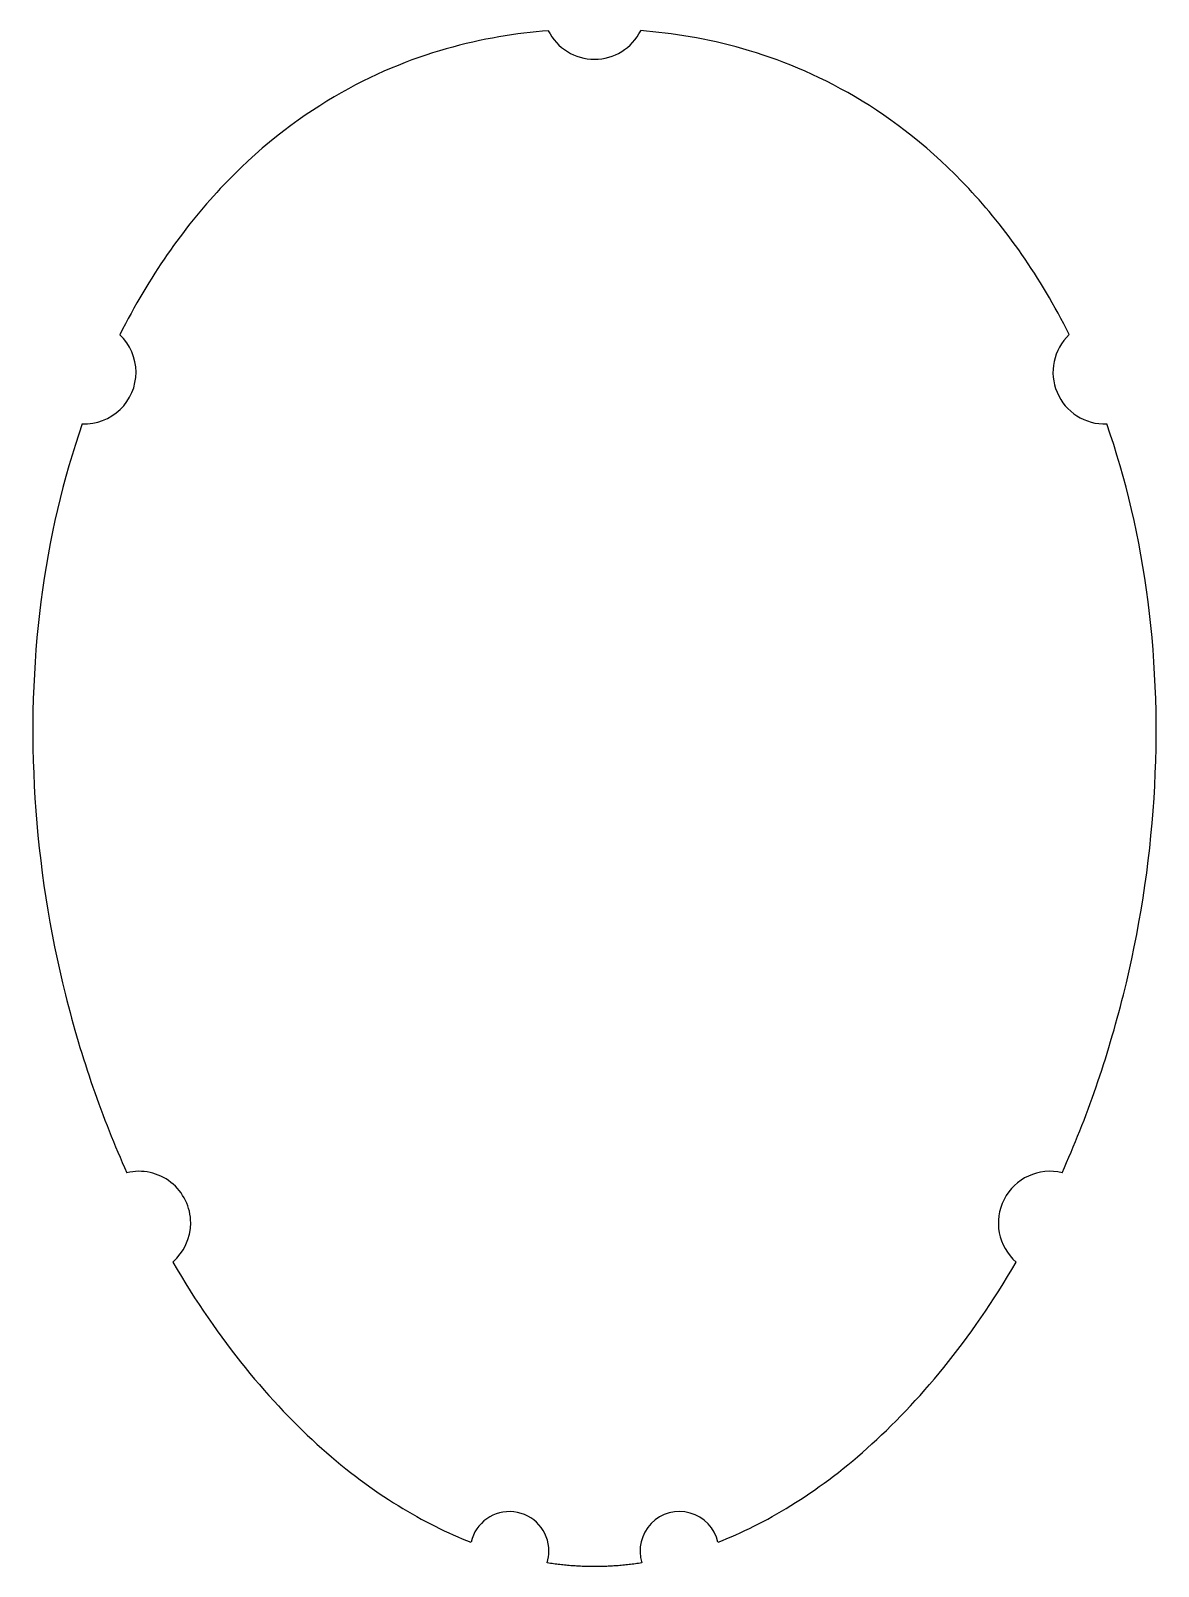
# Model space of a CAD drawing. Header units: millimetres. Extents: x -46 to 46, y -63 to 63.
import ezdxf

# ---------------------------------------------------------------- set-up
doc = ezdxf.new("R2010")
doc.units = ezdxf.units.MM
doc.layers.add('Body007', color=7, linetype='CONTINUOUS')

msp = doc.modelspace()

# ---------------------------------------------------------------- linework, layer by layer
at = {"layer": 'Body007'}
for centre, radius, start, end in [((0, 65, 8), 4.25, -153.5129, -26.4798), ((0, 65, 9), 4.25, -153.5129, -26.4798), ((0, 65, 8), 4.25, -153.5129, -26.4798), ((0, 65, 9), 4.25, -153.5129, -26.4798), ((-42, 35, 8), 4.25, 0, 46.6445), ((-42, 35, 9), 4.25, 0, 46.6445), ((-42, 35, 8), 4.25, 0, 46.6445), ((-42, 35, 9), 4.25, 0, 46.6445), ((42, 35, 8), 4.25, 133.2421, -87.5313), ((42, 35, 9), 4.25, 133.2421, -87.5313), ((42, 35, 8), 4.25, 133.2421, -87.5313), ((42, 35, 9), 4.25, 133.2421, -87.5313), ((-42, 35, 8), 4.25, -92.3744, 0), ((-42, 35, 8), 4.25, -92.3744, 0), ((-42, 35, 9), 4.25, -92.3744, 0), ((-42, 35, 9), 4.25, -92.3744, 0), ((-37.5, -35, 8), 4.25, 0, 103.661), ((-37.5, -35, 9), 4.25, 0, 103.661), ((-37.5, -35, 9), 4.25, 0, 103.661), ((-37.5, -35, 8), 4.25, 0, 103.661), ((37.5, -35, 8), 4.25, 76.4594, -130.8369), ((37.5, -35, 9), 4.25, 76.4594, -130.8369), ((37.5, -35, 8), 4.25, 76.4594, -130.8369), ((37.5, -35, 9), 4.25, 76.4594, -130.8369), ((-37.5, -35, 8), 4.25, -49.2965, 0), ((-37.5, -35, 9), 4.25, -49.2965, 0), ((-37.5, -35, 8), 4.25, -49.2965, 0), ((-37.5, -35, 9), 4.25, -49.2965, 0), ((-7, -62, 8), 3.25, 0, 166.9776), ((-7, -62, 9), 3.25, 0, 166.9776), ((-7, -62, 9), 3.25, 0, 166.9776), ((-7, -62, 8), 3.25, 0, 166.9776), ((7, -62, 8), 3.25, 13.1114, -162.961), ((7, -62, 9), 3.25, 13.1114, -162.961), ((7, -62, 8), 3.25, 13.1114, -162.961), ((7, -62, 9), 3.25, 13.1114, -162.961), ((-7, -62, 8), 3.25, -17.074, 0), ((-7, -62, 9), 3.25, -17.074, 0), ((-7, -62, 8), 3.25, -17.074, 0), ((-7, -62, 9), 3.25, -17.074, 0)]:
    msp.add_arc(centre, radius, start, end, dxfattribs=at)
for points, degree, knots in [([(-3.8, 63.1, 8), (-6.43, 62.9, 8), (-9.24, 62.46, 8), (-12.21, 61.61, 8), (-15.17, 60.77, 8), (-18.29, 59.52, 8), (-21.44, 57.66, 8), (-24.6, 55.8, 8), (-27.79, 53.34, 8), (-30.81, 50.11, 8), (-33.83, 46.88, 8), (-36.68, 42.88, 8), (-39.08, 38.09, 8)], 3, [0.0396662, 0.0396662, 0.0396662, 0.0396662, 0.1185368, 0.1185368, 0.1185368, 0.1974074, 0.1974074, 0.1974074, 0.2762779, 0.2762779, 0.2762779, 0.3551485, 0.3551485, 0.3551485, 0.3551485]), ([(-3.8, 63.1, 9), (-6.43, 62.9, 9), (-9.24, 62.46, 9), (-12.21, 61.61, 9), (-15.17, 60.77, 9), (-18.29, 59.52, 9), (-21.44, 57.66, 9), (-24.6, 55.8, 9), (-27.79, 53.34, 9), (-30.81, 50.11, 9), (-33.83, 46.88, 9), (-36.68, 42.88, 9), (-39.08, 38.09, 9)], 3, [0.0396662, 0.0396662, 0.0396662, 0.0396662, 0.1185368, 0.1185368, 0.1185368, 0.1974074, 0.1974074, 0.1974074, 0.2762779, 0.2762779, 0.2762779, 0.3551485, 0.3551485, 0.3551485, 0.3551485]), ([(-3.8, 63.1, 8), (-6.43, 62.9, 8), (-9.24, 62.46, 8), (-12.21, 61.61, 8), (-15.17, 60.77, 8), (-18.29, 59.52, 8), (-21.44, 57.66, 8), (-24.6, 55.8, 8), (-27.79, 53.34, 8), (-30.81, 50.11, 8), (-33.83, 46.88, 8), (-36.68, 42.88, 8), (-39.08, 38.09, 8)], 3, [0.0396662, 0.0396662, 0.0396662, 0.0396662, 0.1185368, 0.1185368, 0.1185368, 0.1974074, 0.1974074, 0.1974074, 0.2762779, 0.2762779, 0.2762779, 0.3551485, 0.3551485, 0.3551485, 0.3551485]), ([(-3.8, 63.1, 9), (-6.43, 62.9, 9), (-9.24, 62.46, 9), (-12.21, 61.61, 9), (-15.17, 60.77, 9), (-18.29, 59.52, 9), (-21.44, 57.66, 9), (-24.6, 55.8, 9), (-27.79, 53.34, 9), (-30.81, 50.11, 9), (-33.83, 46.88, 9), (-36.68, 42.88, 9), (-39.08, 38.09, 9)], 3, [0.0396662, 0.0396662, 0.0396662, 0.0396662, 0.1185368, 0.1185368, 0.1185368, 0.1974074, 0.1974074, 0.1974074, 0.2762779, 0.2762779, 0.2762779, 0.3551485, 0.3551485, 0.3551485, 0.3551485]), ([(39.09, 38.1, 8), (36.69, 42.88, 8), (33.84, 46.89, 8), (30.82, 50.11, 8), (27.79, 53.35, 8), (24.6, 55.81, 8), (21.45, 57.67, 8), (18.29, 59.52, 8), (15.17, 60.77, 8), (12.21, 61.62, 8), (9.24, 62.46, 8), (6.43, 62.9, 8), (3.8, 63.11, 8)], 3, [1.6449051, 1.6449051, 1.6449051, 1.6449051, 1.7238132, 1.7238132, 1.7238132, 1.8027212, 1.8027212, 1.8027212, 1.8816292, 1.8816292, 1.8816292, 1.9605373, 1.9605373, 1.9605373, 1.9605373]), ([(39.09, 38.1, 9), (36.69, 42.88, 9), (33.84, 46.89, 9), (30.82, 50.11, 9), (27.79, 53.35, 9), (24.6, 55.81, 9), (21.45, 57.67, 9), (18.29, 59.52, 9), (15.17, 60.77, 9), (12.21, 61.62, 9), (9.24, 62.46, 9), (6.43, 62.9, 9), (3.8, 63.11, 9)], 3, [1.6449051, 1.6449051, 1.6449051, 1.6449051, 1.7238132, 1.7238132, 1.7238132, 1.8027212, 1.8027212, 1.8027212, 1.8816292, 1.8816292, 1.8816292, 1.9605373, 1.9605373, 1.9605373, 1.9605373]), ([(39.09, 38.1, 9), (36.69, 42.88, 9), (33.84, 46.89, 9), (30.82, 50.11, 9), (27.79, 53.35, 9), (24.6, 55.81, 9), (21.45, 57.67, 9), (18.29, 59.52, 9), (15.17, 60.77, 9), (12.21, 61.62, 9), (9.24, 62.46, 9), (6.43, 62.9, 9), (3.8, 63.11, 9)], 3, [1.6449051, 1.6449051, 1.6449051, 1.6449051, 1.7238132, 1.7238132, 1.7238132, 1.8027212, 1.8027212, 1.8027212, 1.8816292, 1.8816292, 1.8816292, 1.9605373, 1.9605373, 1.9605373, 1.9605373]), ([(39.09, 38.1, 8), (36.69, 42.88, 8), (33.84, 46.89, 8), (30.82, 50.11, 8), (27.79, 53.35, 8), (24.6, 55.81, 8), (21.45, 57.67, 8), (18.29, 59.52, 8), (15.17, 60.77, 8), (12.21, 61.62, 8), (9.24, 62.46, 8), (6.43, 62.9, 8), (3.8, 63.11, 8)], 3, [1.6449051, 1.6449051, 1.6449051, 1.6449051, 1.7238132, 1.7238132, 1.7238132, 1.8027212, 1.8027212, 1.8027212, 1.8816292, 1.8816292, 1.8816292, 1.9605373, 1.9605373, 1.9605373, 1.9605373]), ([(-42.18, 30.75, 8), (-43.74, 26.28, 8), (-44.91, 21.33, 8), (-45.58, 16.12, 8), (-46.25, 10.91, 8), (-46.42, 5.43, 8), (-46.07, -0.05, 8), (-45.73, -5.53, 8), (-44.86, -11.01, 8), (-43.56, -16.22, 8), (-42.26, -21.43, 8), (-40.53, -26.38, 8), (-38.5, -30.87, 8)], 3, [0.3927369, 0.3927369, 0.3927369, 0.3927369, 0.4573578, 0.4573578, 0.4573578, 0.5219787, 0.5219787, 0.5219787, 0.5865997, 0.5865997, 0.5865997, 0.6512206, 0.6512206, 0.6512206, 0.6512206]), ([(-42.18, 30.75, 9), (-43.74, 26.28, 9), (-44.91, 21.33, 9), (-45.58, 16.12, 9), (-46.25, 10.91, 9), (-46.42, 5.43, 9), (-46.07, -0.05, 9), (-45.73, -5.53, 9), (-44.86, -11.01, 9), (-43.56, -16.22, 9), (-42.26, -21.43, 9), (-40.53, -26.38, 9), (-38.5, -30.87, 9)], 3, [0.3927369, 0.3927369, 0.3927369, 0.3927369, 0.4573578, 0.4573578, 0.4573578, 0.5219787, 0.5219787, 0.5219787, 0.5865997, 0.5865997, 0.5865997, 0.6512206, 0.6512206, 0.6512206, 0.6512206]), ([(-42.18, 30.75, 8), (-43.74, 26.28, 8), (-44.91, 21.33, 8), (-45.58, 16.12, 8), (-46.25, 10.91, 8), (-46.42, 5.43, 8), (-46.07, -0.05, 8), (-45.73, -5.53, 8), (-44.86, -11.01, 8), (-43.56, -16.22, 8), (-42.26, -21.43, 8), (-40.53, -26.38, 8), (-38.5, -30.87, 8)], 3, [0.3927369, 0.3927369, 0.3927369, 0.3927369, 0.4573578, 0.4573578, 0.4573578, 0.5219787, 0.5219787, 0.5219787, 0.5865997, 0.5865997, 0.5865997, 0.6512206, 0.6512206, 0.6512206, 0.6512206]), ([(-42.18, 30.75, 9), (-43.74, 26.28, 9), (-44.91, 21.33, 9), (-45.58, 16.12, 9), (-46.25, 10.91, 9), (-46.42, 5.43, 9), (-46.07, -0.05, 9), (-45.73, -5.53, 9), (-44.86, -11.01, 9), (-43.56, -16.22, 9), (-42.26, -21.43, 9), (-40.53, -26.38, 9), (-38.5, -30.87, 9)], 3, [0.3927369, 0.3927369, 0.3927369, 0.3927369, 0.4573578, 0.4573578, 0.4573578, 0.5219787, 0.5219787, 0.5219787, 0.5865997, 0.5865997, 0.5865997, 0.6512206, 0.6512206, 0.6512206, 0.6512206]), ([(38.5, -30.87, 8), (40.52, -26.37, 8), (42.25, -21.43, 8), (43.55, -16.22, 8), (44.86, -11.01, 8), (45.72, -5.53, 8), (46.07, -0.05, 8), (46.42, 5.43, 8), (46.25, 10.91, 8), (45.58, 16.12, 8), (44.92, 21.34, 8), (43.75, 26.28, 8), (42.18, 30.75, 8)], 3, [1.3488086, 1.3488086, 1.3488086, 1.3488086, 1.4134273, 1.4134273, 1.4134273, 1.478046, 1.478046, 1.478046, 1.5426647, 1.5426647, 1.5426647, 1.6072834, 1.6072834, 1.6072834, 1.6072834]), ([(38.5, -30.87, 9), (40.52, -26.37, 9), (42.25, -21.43, 9), (43.55, -16.22, 9), (44.86, -11.01, 9), (45.72, -5.53, 9), (46.07, -0.05, 9), (46.42, 5.43, 9), (46.25, 10.91, 9), (45.58, 16.12, 9), (44.92, 21.34, 9), (43.75, 26.28, 9), (42.18, 30.75, 9)], 3, [1.3488086, 1.3488086, 1.3488086, 1.3488086, 1.4134273, 1.4134273, 1.4134273, 1.478046, 1.478046, 1.478046, 1.5426647, 1.5426647, 1.5426647, 1.6072834, 1.6072834, 1.6072834, 1.6072834]), ([(38.5, -30.87, 9), (40.52, -26.37, 9), (42.25, -21.43, 9), (43.55, -16.22, 9), (44.86, -11.01, 9), (45.72, -5.53, 9), (46.07, -0.05, 9), (46.42, 5.43, 9), (46.25, 10.91, 9), (45.58, 16.12, 9), (44.92, 21.34, 9), (43.75, 26.28, 9), (42.18, 30.75, 9)], 3, [1.3488086, 1.3488086, 1.3488086, 1.3488086, 1.4134273, 1.4134273, 1.4134273, 1.478046, 1.478046, 1.478046, 1.5426647, 1.5426647, 1.5426647, 1.6072834, 1.6072834, 1.6072834, 1.6072834]), ([(38.5, -30.87, 8), (40.52, -26.37, 8), (42.25, -21.43, 8), (43.55, -16.22, 8), (44.86, -11.01, 8), (45.72, -5.53, 8), (46.07, -0.05, 8), (46.42, 5.43, 8), (46.25, 10.91, 8), (45.58, 16.12, 8), (44.92, 21.34, 8), (43.75, 26.28, 8), (42.18, 30.75, 8)], 3, [1.3488086, 1.3488086, 1.3488086, 1.3488086, 1.4134273, 1.4134273, 1.4134273, 1.478046, 1.478046, 1.478046, 1.5426647, 1.5426647, 1.5426647, 1.6072834, 1.6072834, 1.6072834, 1.6072834]), ([(-34.73, -38.22, 8), (-32.84, -41.45, 8), (-30.83, -44.35, 8), (-28.76, -46.9, 8), (-26.69, -49.46, 8), (-24.57, -51.66, 8), (-22.46, -53.55, 8), (-18.22, -57.31, 8), (-14.04, -59.77, 8), (-10.17, -61.27, 8)], 3, [0.6886638, 0.6886638, 0.6886638, 0.6886638, 0.741489, 0.741489, 0.741489, 0.7943141, 0.7943141, 0.7943141, 0.8999644, 0.8999644, 0.8999644, 0.8999644]), ([(-34.73, -38.22, 9), (-32.84, -41.45, 9), (-30.83, -44.35, 9), (-28.76, -46.9, 9), (-26.69, -49.46, 9), (-24.57, -51.66, 9), (-22.46, -53.55, 9), (-18.22, -57.31, 9), (-14.04, -59.77, 9), (-10.17, -61.27, 9)], 3, [0.6886638, 0.6886638, 0.6886638, 0.6886638, 0.741489, 0.741489, 0.741489, 0.7943141, 0.7943141, 0.7943141, 0.8999644, 0.8999644, 0.8999644, 0.8999644]), ([(-34.73, -38.22, 8), (-32.84, -41.45, 8), (-30.83, -44.35, 8), (-28.76, -46.9, 8), (-26.69, -49.46, 8), (-24.57, -51.66, 8), (-22.46, -53.55, 8), (-18.22, -57.31, 8), (-14.04, -59.77, 8), (-10.17, -61.27, 8)], 3, [0.6886638, 0.6886638, 0.6886638, 0.6886638, 0.741489, 0.741489, 0.741489, 0.7943141, 0.7943141, 0.7943141, 0.8999644, 0.8999644, 0.8999644, 0.8999644]), ([(-34.73, -38.22, 9), (-32.84, -41.45, 9), (-30.83, -44.35, 9), (-28.76, -46.9, 9), (-26.69, -49.46, 9), (-24.57, -51.66, 9), (-22.46, -53.55, 9), (-18.22, -57.31, 9), (-14.04, -59.77, 9), (-10.17, -61.27, 9)], 3, [0.6886638, 0.6886638, 0.6886638, 0.6886638, 0.741489, 0.741489, 0.741489, 0.7943141, 0.7943141, 0.7943141, 0.8999644, 0.8999644, 0.8999644, 0.8999644]), ([(10.17, -61.26, 8), (14.04, -59.77, 8), (18.22, -57.3, 8), (22.45, -53.54, 8), (24.57, -51.65, 8), (26.69, -49.45, 8), (28.76, -46.89, 8), (30.82, -44.34, 8), (32.84, -41.45, 8), (34.72, -38.22, 8)], 3, [1.100208, 1.100208, 1.100208, 1.100208, 1.2058007, 1.2058007, 1.2058007, 1.258597, 1.258597, 1.258597, 1.3113934, 1.3113934, 1.3113934, 1.3113934]), ([(10.17, -61.26, 9), (14.04, -59.77, 9), (18.22, -57.3, 9), (22.45, -53.54, 9), (24.57, -51.65, 9), (26.69, -49.45, 9), (28.76, -46.89, 9), (30.82, -44.34, 9), (32.84, -41.45, 9), (34.72, -38.22, 9)], 3, [1.100208, 1.100208, 1.100208, 1.100208, 1.2058007, 1.2058007, 1.2058007, 1.258597, 1.258597, 1.258597, 1.3113934, 1.3113934, 1.3113934, 1.3113934]), ([(10.17, -61.26, 8), (14.04, -59.77, 8), (18.22, -57.3, 8), (22.45, -53.54, 8), (24.57, -51.65, 8), (26.69, -49.45, 8), (28.76, -46.89, 8), (30.82, -44.34, 8), (32.84, -41.45, 8), (34.72, -38.22, 8)], 3, [1.100208, 1.100208, 1.100208, 1.100208, 1.2058007, 1.2058007, 1.2058007, 1.258597, 1.258597, 1.258597, 1.3113934, 1.3113934, 1.3113934, 1.3113934]), ([(10.17, -61.26, 9), (14.04, -59.77, 9), (18.22, -57.3, 9), (22.45, -53.54, 9), (24.57, -51.65, 9), (26.69, -49.45, 9), (28.76, -46.89, 9), (30.82, -44.34, 9), (32.84, -41.45, 9), (34.72, -38.22, 9)], 3, [1.100208, 1.100208, 1.100208, 1.100208, 1.2058007, 1.2058007, 1.2058007, 1.258597, 1.258597, 1.258597, 1.3113934, 1.3113934, 1.3113934, 1.3113934]), ([(-3.89, -62.95, 8), (-1.88, -63.25, 8), (-0.01, -63.25, 8), (1.87, -63.25, 8), (3.89, -62.95, 8)], 2, [0.95964475, 0.95964475, 0.95964475, 1, 1, 1.04055498, 1.04055498, 1.04055498]), ([(-3.89, -62.95, 9), (-1.88, -63.25, 9), (-0.01, -63.25, 9), (1.87, -63.25, 9), (3.89, -62.95, 9)], 2, [0.95964475, 0.95964475, 0.95964475, 1, 1, 1.04055498, 1.04055498, 1.04055498]), ([(-3.89, -62.95, 8), (-1.88, -63.25, 8), (-0.01, -63.25, 8), (1.87, -63.25, 8), (3.89, -62.95, 8)], 2, [0.95964475, 0.95964475, 0.95964475, 1, 1, 1.04055498, 1.04055498, 1.04055498]), ([(-3.89, -62.95, 9), (-1.88, -63.25, 9), (-0.01, -63.25, 9), (1.87, -63.25, 9), (3.89, -62.95, 9)], 2, [0.95964475, 0.95964475, 0.95964475, 1, 1, 1.04055498, 1.04055498, 1.04055498])]:
    msp.add_open_spline(points, degree=degree, knots=knots, dxfattribs=at)
for points in [[(-3.8, 63.1, 9), (-3.8, 63.1, 8)], [(-3.8, 63.1, 9), (-3.8, 63.1, 8)], [(3.8, 63.11, 9), (3.8, 63.11, 8)], [(3.8, 63.11, 9), (3.8, 63.11, 8)], [(-39.08, 38.09, 9), (-39.08, 38.09, 8)], [(-39.08, 38.09, 9), (-39.08, 38.09, 8)], [(39.09, 38.1, 9), (39.09, 38.1, 8)], [(39.09, 38.1, 9), (39.09, 38.1, 8)], [(-42.18, 30.75, 9), (-42.18, 30.75, 8)], [(-42.18, 30.75, 9), (-42.18, 30.75, 8)], [(42.18, 30.75, 9), (42.18, 30.75, 8)], [(42.18, 30.75, 9), (42.18, 30.75, 8)], [(-38.5, -30.87, 9), (-38.5, -30.87, 8)], [(-38.5, -30.87, 9), (-38.5, -30.87, 8)], [(38.5, -30.87, 9), (38.5, -30.87, 8)], [(38.5, -30.87, 9), (38.5, -30.87, 8)], [(-34.73, -38.22, 9), (-34.73, -38.22, 8)], [(-34.73, -38.22, 9), (-34.73, -38.22, 8)], [(34.72, -38.22, 9), (34.72, -38.22, 8)], [(34.72, -38.22, 9), (34.72, -38.22, 8)], [(-10.17, -61.27, 9), (-10.17, -61.27, 8)], [(-10.17, -61.27, 9), (-10.17, -61.27, 8)], [(10.17, -61.26, 9), (10.17, -61.26, 8)], [(10.17, -61.26, 9), (10.17, -61.26, 8)], [(-3.89, -62.95, 9), (-3.89, -62.95, 8)], [(-3.89, -62.95, 9), (-3.89, -62.95, 8)], [(3.89, -62.95, 9), (3.89, -62.95, 8)], [(3.89, -62.95, 9), (3.89, -62.95, 8)]]:
    msp.add_open_spline(points, degree=1, dxfattribs=at)

doc.saveas('drawing.dxf')
